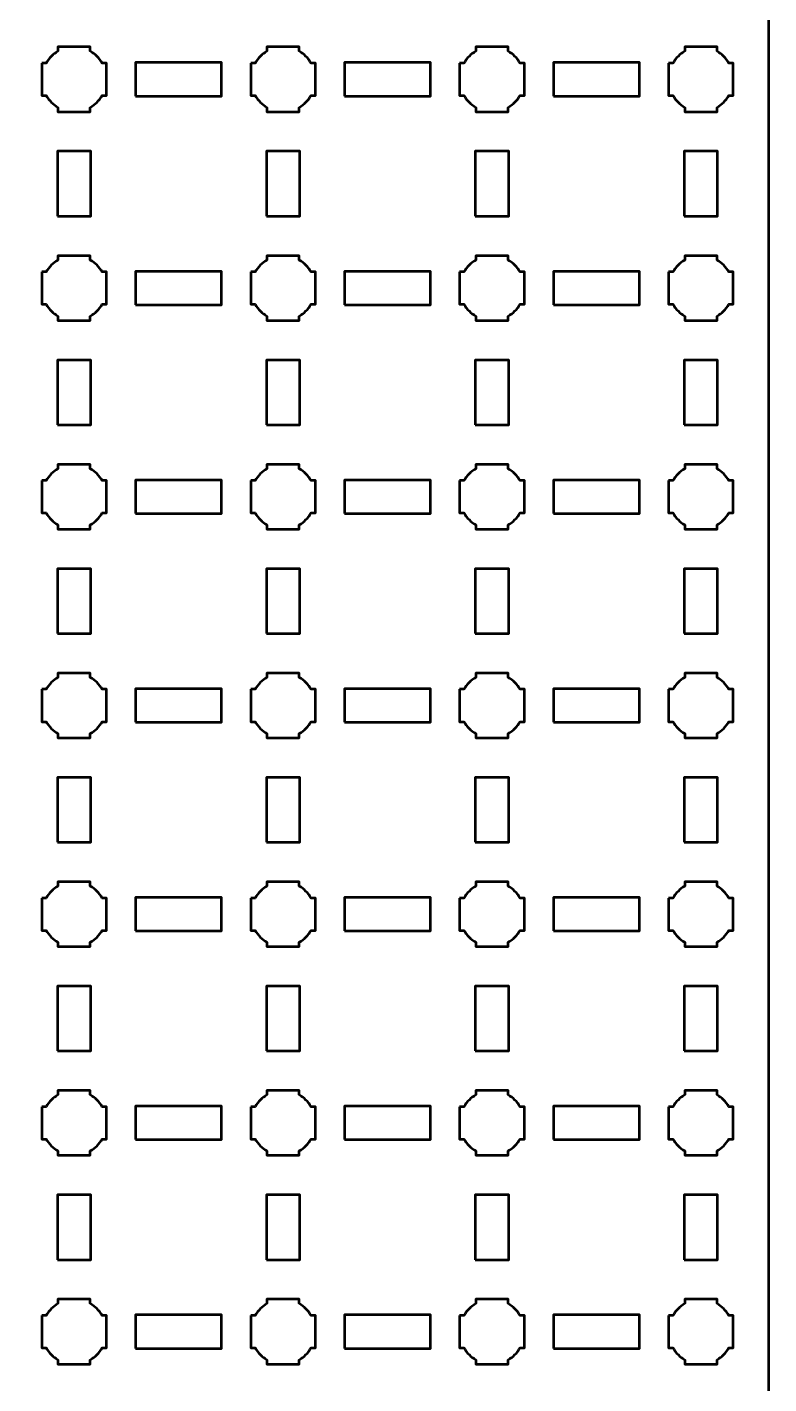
# Model space of a CAD drawing. Header units: centimetres. Extents: x -40.1 to 19.1, y -39.5 to 9.8.
# Drawn here: x 12.05 to 19.15, y -15.35 to -2.35 of the extents above; entities that cross this region are included whole.
import ezdxf

# ---------------------------------------------------------------- set-up
doc = ezdxf.new("R2010")
doc.units = ezdxf.units.CM
doc.header["$MEASUREMENT"] = 0
doc.layers.add('Layer 1', color=7, linetype='Continuous')

msp = doc.modelspace()

# ---------------------------------------------------------------- linework, layer by layer
at = {"layer": 'Layer 1', "color": 250, "lineweight": 53}
for points in [[(13.08906, -3.01), (13.91094, -3.01), (13.91094, -2.69), (13.08906, -2.69), (13.08906, -3.01)], [(15.08906, -3.01), (15.91094, -3.01), (15.91094, -2.69), (15.08906, -2.69), (15.08906, -3.01)], [(17.08906, -3.01), (17.91094, -3.01), (17.91094, -2.69), (17.08906, -2.69), (17.08906, -3.01)], [(12.34, -4.16), (12.66, -4.16), (12.66, -3.54), (12.34, -3.54), (12.34, -4.16)], [(14.34, -4.16), (14.66, -4.16), (14.66, -3.54), (14.34, -3.54), (14.34, -4.16)], [(16.34, -4.16), (16.66, -4.16), (16.66, -3.54), (16.34, -3.54), (16.34, -4.16)], [(18.34, -4.16), (18.66, -4.16), (18.66, -3.54), (18.34, -3.54), (18.34, -4.16)], [(13.08906, -5.01), (13.91094, -5.01), (13.91094, -4.69), (13.08906, -4.69), (13.08906, -5.01)], [(15.08906, -5.01), (15.91094, -5.01), (15.91094, -4.69), (15.08906, -4.69), (15.08906, -5.01)], [(17.08906, -5.01), (17.91094, -5.01), (17.91094, -4.69), (17.08906, -4.69), (17.08906, -5.01)], [(12.34, -6.16), (12.66, -6.16), (12.66, -5.54), (12.34, -5.54), (12.34, -6.16)], [(14.34, -6.16), (14.66, -6.16), (14.66, -5.54), (14.34, -5.54), (14.34, -6.16)], [(16.34, -6.16), (16.66, -6.16), (16.66, -5.54), (16.34, -5.54), (16.34, -6.16)], [(18.34, -6.16), (18.66, -6.16), (18.66, -5.54), (18.34, -5.54), (18.34, -6.16)], [(13.08906, -7.01), (13.91094, -7.01), (13.91094, -6.69), (13.08906, -6.69), (13.08906, -7.01)], [(15.08906, -7.01), (15.91094, -7.01), (15.91094, -6.69), (15.08906, -6.69), (15.08906, -7.01)], [(17.08906, -7.01), (17.91094, -7.01), (17.91094, -6.69), (17.08906, -6.69), (17.08906, -7.01)], [(12.34, -8.16), (12.66, -8.16), (12.66, -7.54), (12.34, -7.54), (12.34, -8.16)], [(14.34, -8.16), (14.66, -8.16), (14.66, -7.54), (14.34, -7.54), (14.34, -8.16)], [(16.34, -8.16), (16.66, -8.16), (16.66, -7.54), (16.34, -7.54), (16.34, -8.16)], [(18.34, -8.16), (18.66, -8.16), (18.66, -7.54), (18.34, -7.54), (18.34, -8.16)], [(13.08906, -9.01), (13.91094, -9.01), (13.91094, -8.69), (13.08906, -8.69), (13.08906, -9.01)], [(15.08906, -9.01), (15.91094, -9.01), (15.91094, -8.69), (15.08906, -8.69), (15.08906, -9.01)], [(17.08906, -9.01), (17.91094, -9.01), (17.91094, -8.69), (17.08906, -8.69), (17.08906, -9.01)], [(12.34, -10.16), (12.66, -10.16), (12.66, -9.54), (12.34, -9.54), (12.34, -10.16)], [(14.34, -10.16), (14.66, -10.16), (14.66, -9.54), (14.34, -9.54), (14.34, -10.16)], [(16.34, -10.16), (16.66, -10.16), (16.66, -9.54), (16.34, -9.54), (16.34, -10.16)], [(18.34, -10.16), (18.66, -10.16), (18.66, -9.54), (18.34, -9.54), (18.34, -10.16)], [(13.08906, -11.01), (13.91094, -11.01), (13.91094, -10.69), (13.08906, -10.69), (13.08906, -11.01)], [(15.08906, -11.01), (15.91094, -11.01), (15.91094, -10.69), (15.08906, -10.69), (15.08906, -11.01)], [(17.08906, -11.01), (17.91094, -11.01), (17.91094, -10.69), (17.08906, -10.69), (17.08906, -11.01)], [(12.34, -12.16), (12.66, -12.16), (12.66, -11.54), (12.34, -11.54), (12.34, -12.16)], [(14.34, -12.16), (14.66, -12.16), (14.66, -11.54), (14.34, -11.54), (14.34, -12.16)], [(16.34, -12.16), (16.66, -12.16), (16.66, -11.54), (16.34, -11.54), (16.34, -12.16)], [(18.34, -12.16), (18.66, -12.16), (18.66, -11.54), (18.34, -11.54), (18.34, -12.16)], [(13.08906, -13.01), (13.91094, -13.01), (13.91094, -12.69), (13.08906, -12.69), (13.08906, -13.01)], [(15.08906, -13.01), (15.91094, -13.01), (15.91094, -12.69), (15.08906, -12.69), (15.08906, -13.01)], [(17.08906, -13.01), (17.91094, -13.01), (17.91094, -12.69), (17.08906, -12.69), (17.08906, -13.01)], [(12.34, -14.16), (12.66, -14.16), (12.66, -13.54), (12.34, -13.54), (12.34, -14.16)], [(14.34, -14.16), (14.66, -14.16), (14.66, -13.54), (14.34, -13.54), (14.34, -14.16)], [(16.34, -14.16), (16.66, -14.16), (16.66, -13.54), (16.34, -13.54), (16.34, -14.16)], [(18.34, -14.16), (18.66, -14.16), (18.66, -13.54), (18.34, -13.54), (18.34, -14.16)], [(13.08906, -15.01), (13.91094, -15.01), (13.91094, -14.69), (13.08906, -14.69), (13.08906, -15.01)], [(15.08906, -15.01), (15.91094, -15.01), (15.91094, -14.69), (15.08906, -14.69), (15.08906, -15.01)], [(17.08906, -15.01), (17.91094, -15.01), (17.91094, -14.69), (17.08906, -14.69), (17.08906, -15.01)]]:
    msp.add_lwpolyline(points, close=True, dxfattribs=at)
msp.add_open_spline([(-40.15, -39), (-40.15, -39), (-40.15, 9.3), (-40.15, 9.3), (-40.15, 9.3), (-40.15, 9.57609), (-39.92609, 9.8), (-39.65, 9.8), (-39.65, 9.8), (-39.65, 9.8), (18.65, 9.8), (18.65, 9.8), (18.65, 9.8), (18.92609, 9.8), (19.15, 9.57609), (19.15, 9.3), (19.15, 9.3), (19.15, 9.3), (19.15, -39), (19.15, -39), (19.15, -39), (19.15, -39.27609), (18.92609, -39.5), (18.65, -39.5), (18.65, -39.5), (18.65, -39.5), (-39.65, -39.5), (-39.65, -39.5), (-39.65, -39.5), (-39.92609, -39.5), (-40.15, -39.27609), (-40.15, -39)], degree=3, knots=[0, 0, 0, 0, 0.125, 0.125, 0.125, 0.125, 0.25, 0.25, 0.25, 0.25, 0.375, 0.375, 0.375, 0.375, 0.5, 0.5, 0.5, 0.5, 0.625, 0.625, 0.625, 0.625, 0.75, 0.75, 0.75, 0.75, 0.875, 0.875, 0.875, 0.875, 1, 1, 1, 1], dxfattribs=at)
at = {"layer": 'Layer 1', "lineweight": 53}
for points in [[(12.19, -2.695), (12.19, -2.695), (12.23149, -2.695), (12.23149, -2.695), (12.23149, -2.695), (12.25872, -2.64795), (12.29795, -2.60872), (12.345, -2.58149), (12.345, -2.58149), (12.345, -2.58149), (12.345, -2.54), (12.345, -2.54), (12.345, -2.54), (12.345, -2.54), (12.5, -2.54), (12.5, -2.54), (12.5, -2.54), (12.5, -2.54), (12.655, -2.54), (12.655, -2.54), (12.655, -2.54), (12.655, -2.54), (12.655, -2.58149), (12.655, -2.58149), (12.655, -2.58149), (12.70205, -2.60872), (12.74128, -2.64795), (12.76851, -2.695), (12.76851, -2.695), (12.76851, -2.695), (12.81, -2.695), (12.81, -2.695), (12.81, -2.695), (12.81, -2.695), (12.81, -2.85), (12.81, -2.85), (12.81, -2.85), (12.81, -2.85), (12.81, -3.005), (12.81, -3.005), (12.81, -3.005), (12.81, -3.005), (12.76851, -3.005), (12.76851, -3.005), (12.76851, -3.005), (12.74128, -3.05205), (12.70205, -3.09128), (12.655, -3.11851), (12.655, -3.11851), (12.655, -3.11851), (12.655, -3.16), (12.655, -3.16), (12.655, -3.16), (12.655, -3.16), (12.5, -3.16), (12.5, -3.16), (12.5, -3.16), (12.5, -3.16), (12.345, -3.16), (12.345, -3.16), (12.345, -3.16), (12.345, -3.16), (12.345, -3.11851), (12.345, -3.11851), (12.345, -3.11851), (12.29795, -3.09128), (12.25872, -3.05205), (12.23149, -3.005), (12.23149, -3.005), (12.23149, -3.005), (12.19, -3.005), (12.19, -3.005), (12.19, -3.005), (12.19, -3.005), (12.19, -2.85), (12.19, -2.85), (12.19, -2.85), (12.19, -2.85), (12.19, -2.695), (12.19, -2.695)], [(14.19, -2.695), (14.19, -2.695), (14.23149, -2.695), (14.23149, -2.695), (14.23149, -2.695), (14.25872, -2.64795), (14.29795, -2.60872), (14.345, -2.58149), (14.345, -2.58149), (14.345, -2.58149), (14.345, -2.54), (14.345, -2.54), (14.345, -2.54), (14.345, -2.54), (14.5, -2.54), (14.5, -2.54), (14.5, -2.54), (14.5, -2.54), (14.655, -2.54), (14.655, -2.54), (14.655, -2.54), (14.655, -2.54), (14.655, -2.58149), (14.655, -2.58149), (14.655, -2.58149), (14.70205, -2.60872), (14.74128, -2.64795), (14.76851, -2.695), (14.76851, -2.695), (14.76851, -2.695), (14.81, -2.695), (14.81, -2.695), (14.81, -2.695), (14.81, -2.695), (14.81, -2.85), (14.81, -2.85), (14.81, -2.85), (14.81, -2.85), (14.81, -3.005), (14.81, -3.005), (14.81, -3.005), (14.81, -3.005), (14.76851, -3.005), (14.76851, -3.005), (14.76851, -3.005), (14.74128, -3.05205), (14.70205, -3.09128), (14.655, -3.11851), (14.655, -3.11851), (14.655, -3.11851), (14.655, -3.16), (14.655, -3.16), (14.655, -3.16), (14.655, -3.16), (14.5, -3.16), (14.5, -3.16), (14.5, -3.16), (14.5, -3.16), (14.345, -3.16), (14.345, -3.16), (14.345, -3.16), (14.345, -3.16), (14.345, -3.11851), (14.345, -3.11851), (14.345, -3.11851), (14.29795, -3.09128), (14.25872, -3.05205), (14.23149, -3.005), (14.23149, -3.005), (14.23149, -3.005), (14.19, -3.005), (14.19, -3.005), (14.19, -3.005), (14.19, -3.005), (14.19, -2.85), (14.19, -2.85), (14.19, -2.85), (14.19, -2.85), (14.19, -2.695), (14.19, -2.695)], [(16.19, -2.695), (16.19, -2.695), (16.23149, -2.695), (16.23149, -2.695), (16.23149, -2.695), (16.25872, -2.64795), (16.29795, -2.60872), (16.345, -2.58149), (16.345, -2.58149), (16.345, -2.58149), (16.345, -2.54), (16.345, -2.54), (16.345, -2.54), (16.345, -2.54), (16.5, -2.54), (16.5, -2.54), (16.5, -2.54), (16.5, -2.54), (16.655, -2.54), (16.655, -2.54), (16.655, -2.54), (16.655, -2.54), (16.655, -2.58149), (16.655, -2.58149), (16.655, -2.58149), (16.70205, -2.60872), (16.74128, -2.64795), (16.76851, -2.695), (16.76851, -2.695), (16.76851, -2.695), (16.81, -2.695), (16.81, -2.695), (16.81, -2.695), (16.81, -2.695), (16.81, -2.85), (16.81, -2.85), (16.81, -2.85), (16.81, -2.85), (16.81, -3.005), (16.81, -3.005), (16.81, -3.005), (16.81, -3.005), (16.76851, -3.005), (16.76851, -3.005), (16.76851, -3.005), (16.74128, -3.05205), (16.70205, -3.09128), (16.655, -3.11851), (16.655, -3.11851), (16.655, -3.11851), (16.655, -3.16), (16.655, -3.16), (16.655, -3.16), (16.655, -3.16), (16.5, -3.16), (16.5, -3.16), (16.5, -3.16), (16.5, -3.16), (16.345, -3.16), (16.345, -3.16), (16.345, -3.16), (16.345, -3.16), (16.345, -3.11851), (16.345, -3.11851), (16.345, -3.11851), (16.29795, -3.09128), (16.25872, -3.05205), (16.23149, -3.005), (16.23149, -3.005), (16.23149, -3.005), (16.19, -3.005), (16.19, -3.005), (16.19, -3.005), (16.19, -3.005), (16.19, -2.85), (16.19, -2.85), (16.19, -2.85), (16.19, -2.85), (16.19, -2.695), (16.19, -2.695)], [(18.19, -2.695), (18.19, -2.695), (18.23149, -2.695), (18.23149, -2.695), (18.23149, -2.695), (18.25872, -2.64795), (18.29795, -2.60872), (18.345, -2.58149), (18.345, -2.58149), (18.345, -2.58149), (18.345, -2.54), (18.345, -2.54), (18.345, -2.54), (18.345, -2.54), (18.5, -2.54), (18.5, -2.54), (18.5, -2.54), (18.5, -2.54), (18.655, -2.54), (18.655, -2.54), (18.655, -2.54), (18.655, -2.54), (18.655, -2.58149), (18.655, -2.58149), (18.655, -2.58149), (18.70205, -2.60872), (18.74128, -2.64795), (18.76851, -2.695), (18.76851, -2.695), (18.76851, -2.695), (18.81, -2.695), (18.81, -2.695), (18.81, -2.695), (18.81, -2.695), (18.81, -2.85), (18.81, -2.85), (18.81, -2.85), (18.81, -2.85), (18.81, -3.005), (18.81, -3.005), (18.81, -3.005), (18.81, -3.005), (18.76851, -3.005), (18.76851, -3.005), (18.76851, -3.005), (18.74128, -3.05205), (18.70205, -3.09128), (18.655, -3.11851), (18.655, -3.11851), (18.655, -3.11851), (18.655, -3.16), (18.655, -3.16), (18.655, -3.16), (18.655, -3.16), (18.5, -3.16), (18.5, -3.16), (18.5, -3.16), (18.5, -3.16), (18.345, -3.16), (18.345, -3.16), (18.345, -3.16), (18.345, -3.16), (18.345, -3.11851), (18.345, -3.11851), (18.345, -3.11851), (18.29795, -3.09128), (18.25872, -3.05205), (18.23149, -3.005), (18.23149, -3.005), (18.23149, -3.005), (18.19, -3.005), (18.19, -3.005), (18.19, -3.005), (18.19, -3.005), (18.19, -2.85), (18.19, -2.85), (18.19, -2.85), (18.19, -2.85), (18.19, -2.695), (18.19, -2.695)], [(12.19, -4.695), (12.19, -4.695), (12.23149, -4.695), (12.23149, -4.695), (12.23149, -4.695), (12.25872, -4.64795), (12.29795, -4.60872), (12.345, -4.58149), (12.345, -4.58149), (12.345, -4.58149), (12.345, -4.54), (12.345, -4.54), (12.345, -4.54), (12.345, -4.54), (12.5, -4.54), (12.5, -4.54), (12.5, -4.54), (12.5, -4.54), (12.655, -4.54), (12.655, -4.54), (12.655, -4.54), (12.655, -4.54), (12.655, -4.58149), (12.655, -4.58149), (12.655, -4.58149), (12.70205, -4.60872), (12.74128, -4.64795), (12.76851, -4.695), (12.76851, -4.695), (12.76851, -4.695), (12.81, -4.695), (12.81, -4.695), (12.81, -4.695), (12.81, -4.695), (12.81, -4.85), (12.81, -4.85), (12.81, -4.85), (12.81, -4.85), (12.81, -5.005), (12.81, -5.005), (12.81, -5.005), (12.81, -5.005), (12.76851, -5.005), (12.76851, -5.005), (12.76851, -5.005), (12.74128, -5.05205), (12.70205, -5.09128), (12.655, -5.11851), (12.655, -5.11851), (12.655, -5.11851), (12.655, -5.16), (12.655, -5.16), (12.655, -5.16), (12.655, -5.16), (12.5, -5.16), (12.5, -5.16), (12.5, -5.16), (12.5, -5.16), (12.345, -5.16), (12.345, -5.16), (12.345, -5.16), (12.345, -5.16), (12.345, -5.11851), (12.345, -5.11851), (12.345, -5.11851), (12.29795, -5.09128), (12.25872, -5.05205), (12.23149, -5.005), (12.23149, -5.005), (12.23149, -5.005), (12.19, -5.005), (12.19, -5.005), (12.19, -5.005), (12.19, -5.005), (12.19, -4.85), (12.19, -4.85), (12.19, -4.85), (12.19, -4.85), (12.19, -4.695), (12.19, -4.695)], [(14.19, -4.695), (14.19, -4.695), (14.23149, -4.695), (14.23149, -4.695), (14.23149, -4.695), (14.25872, -4.64795), (14.29795, -4.60872), (14.345, -4.58149), (14.345, -4.58149), (14.345, -4.58149), (14.345, -4.54), (14.345, -4.54), (14.345, -4.54), (14.345, -4.54), (14.5, -4.54), (14.5, -4.54), (14.5, -4.54), (14.5, -4.54), (14.655, -4.54), (14.655, -4.54), (14.655, -4.54), (14.655, -4.54), (14.655, -4.58149), (14.655, -4.58149), (14.655, -4.58149), (14.70205, -4.60872), (14.74128, -4.64795), (14.76851, -4.695), (14.76851, -4.695), (14.76851, -4.695), (14.81, -4.695), (14.81, -4.695), (14.81, -4.695), (14.81, -4.695), (14.81, -4.85), (14.81, -4.85), (14.81, -4.85), (14.81, -4.85), (14.81, -5.005), (14.81, -5.005), (14.81, -5.005), (14.81, -5.005), (14.76851, -5.005), (14.76851, -5.005), (14.76851, -5.005), (14.74128, -5.05205), (14.70205, -5.09128), (14.655, -5.11851), (14.655, -5.11851), (14.655, -5.11851), (14.655, -5.16), (14.655, -5.16), (14.655, -5.16), (14.655, -5.16), (14.5, -5.16), (14.5, -5.16), (14.5, -5.16), (14.5, -5.16), (14.345, -5.16), (14.345, -5.16), (14.345, -5.16), (14.345, -5.16), (14.345, -5.11851), (14.345, -5.11851), (14.345, -5.11851), (14.29795, -5.09128), (14.25872, -5.05205), (14.23149, -5.005), (14.23149, -5.005), (14.23149, -5.005), (14.19, -5.005), (14.19, -5.005), (14.19, -5.005), (14.19, -5.005), (14.19, -4.85), (14.19, -4.85), (14.19, -4.85), (14.19, -4.85), (14.19, -4.695), (14.19, -4.695)], [(16.19, -4.695), (16.19, -4.695), (16.23149, -4.695), (16.23149, -4.695), (16.23149, -4.695), (16.25872, -4.64795), (16.29795, -4.60872), (16.345, -4.58149), (16.345, -4.58149), (16.345, -4.58149), (16.345, -4.54), (16.345, -4.54), (16.345, -4.54), (16.345, -4.54), (16.5, -4.54), (16.5, -4.54), (16.5, -4.54), (16.5, -4.54), (16.655, -4.54), (16.655, -4.54), (16.655, -4.54), (16.655, -4.54), (16.655, -4.58149), (16.655, -4.58149), (16.655, -4.58149), (16.70205, -4.60872), (16.74128, -4.64795), (16.76851, -4.695), (16.76851, -4.695), (16.76851, -4.695), (16.81, -4.695), (16.81, -4.695), (16.81, -4.695), (16.81, -4.695), (16.81, -4.85), (16.81, -4.85), (16.81, -4.85), (16.81, -4.85), (16.81, -5.005), (16.81, -5.005), (16.81, -5.005), (16.81, -5.005), (16.76851, -5.005), (16.76851, -5.005), (16.76851, -5.005), (16.74128, -5.05205), (16.70205, -5.09128), (16.655, -5.11851), (16.655, -5.11851), (16.655, -5.11851), (16.655, -5.16), (16.655, -5.16), (16.655, -5.16), (16.655, -5.16), (16.5, -5.16), (16.5, -5.16), (16.5, -5.16), (16.5, -5.16), (16.345, -5.16), (16.345, -5.16), (16.345, -5.16), (16.345, -5.16), (16.345, -5.11851), (16.345, -5.11851), (16.345, -5.11851), (16.29795, -5.09128), (16.25872, -5.05205), (16.23149, -5.005), (16.23149, -5.005), (16.23149, -5.005), (16.19, -5.005), (16.19, -5.005), (16.19, -5.005), (16.19, -5.005), (16.19, -4.85), (16.19, -4.85), (16.19, -4.85), (16.19, -4.85), (16.19, -4.695), (16.19, -4.695)], [(18.19, -4.695), (18.19, -4.695), (18.23149, -4.695), (18.23149, -4.695), (18.23149, -4.695), (18.25872, -4.64795), (18.29795, -4.60872), (18.345, -4.58149), (18.345, -4.58149), (18.345, -4.58149), (18.345, -4.54), (18.345, -4.54), (18.345, -4.54), (18.345, -4.54), (18.5, -4.54), (18.5, -4.54), (18.5, -4.54), (18.5, -4.54), (18.655, -4.54), (18.655, -4.54), (18.655, -4.54), (18.655, -4.54), (18.655, -4.58149), (18.655, -4.58149), (18.655, -4.58149), (18.70205, -4.60872), (18.74128, -4.64795), (18.76851, -4.695), (18.76851, -4.695), (18.76851, -4.695), (18.81, -4.695), (18.81, -4.695), (18.81, -4.695), (18.81, -4.695), (18.81, -4.85), (18.81, -4.85), (18.81, -4.85), (18.81, -4.85), (18.81, -5.005), (18.81, -5.005), (18.81, -5.005), (18.81, -5.005), (18.76851, -5.005), (18.76851, -5.005), (18.76851, -5.005), (18.74128, -5.05205), (18.70205, -5.09128), (18.655, -5.11851), (18.655, -5.11851), (18.655, -5.11851), (18.655, -5.16), (18.655, -5.16), (18.655, -5.16), (18.655, -5.16), (18.5, -5.16), (18.5, -5.16), (18.5, -5.16), (18.5, -5.16), (18.345, -5.16), (18.345, -5.16), (18.345, -5.16), (18.345, -5.16), (18.345, -5.11851), (18.345, -5.11851), (18.345, -5.11851), (18.29795, -5.09128), (18.25872, -5.05205), (18.23149, -5.005), (18.23149, -5.005), (18.23149, -5.005), (18.19, -5.005), (18.19, -5.005), (18.19, -5.005), (18.19, -5.005), (18.19, -4.85), (18.19, -4.85), (18.19, -4.85), (18.19, -4.85), (18.19, -4.695), (18.19, -4.695)], [(12.19, -6.695), (12.19, -6.695), (12.23149, -6.695), (12.23149, -6.695), (12.23149, -6.695), (12.25872, -6.64795), (12.29795, -6.60872), (12.345, -6.58149), (12.345, -6.58149), (12.345, -6.58149), (12.345, -6.54), (12.345, -6.54), (12.345, -6.54), (12.345, -6.54), (12.5, -6.54), (12.5, -6.54), (12.5, -6.54), (12.5, -6.54), (12.655, -6.54), (12.655, -6.54), (12.655, -6.54), (12.655, -6.54), (12.655, -6.58149), (12.655, -6.58149), (12.655, -6.58149), (12.70205, -6.60872), (12.74128, -6.64795), (12.76851, -6.695), (12.76851, -6.695), (12.76851, -6.695), (12.81, -6.695), (12.81, -6.695), (12.81, -6.695), (12.81, -6.695), (12.81, -6.85), (12.81, -6.85), (12.81, -6.85), (12.81, -6.85), (12.81, -7.005), (12.81, -7.005), (12.81, -7.005), (12.81, -7.005), (12.76851, -7.005), (12.76851, -7.005), (12.76851, -7.005), (12.74128, -7.05205), (12.70205, -7.09128), (12.655, -7.11851), (12.655, -7.11851), (12.655, -7.11851), (12.655, -7.16), (12.655, -7.16), (12.655, -7.16), (12.655, -7.16), (12.5, -7.16), (12.5, -7.16), (12.5, -7.16), (12.5, -7.16), (12.345, -7.16), (12.345, -7.16), (12.345, -7.16), (12.345, -7.16), (12.345, -7.11851), (12.345, -7.11851), (12.345, -7.11851), (12.29795, -7.09128), (12.25872, -7.05205), (12.23149, -7.005), (12.23149, -7.005), (12.23149, -7.005), (12.19, -7.005), (12.19, -7.005), (12.19, -7.005), (12.19, -7.005), (12.19, -6.85), (12.19, -6.85), (12.19, -6.85), (12.19, -6.85), (12.19, -6.695), (12.19, -6.695)], [(14.19, -6.695), (14.19, -6.695), (14.23149, -6.695), (14.23149, -6.695), (14.23149, -6.695), (14.25872, -6.64795), (14.29795, -6.60872), (14.345, -6.58149), (14.345, -6.58149), (14.345, -6.58149), (14.345, -6.54), (14.345, -6.54), (14.345, -6.54), (14.345, -6.54), (14.5, -6.54), (14.5, -6.54), (14.5, -6.54), (14.5, -6.54), (14.655, -6.54), (14.655, -6.54), (14.655, -6.54), (14.655, -6.54), (14.655, -6.58149), (14.655, -6.58149), (14.655, -6.58149), (14.70205, -6.60872), (14.74128, -6.64795), (14.76851, -6.695), (14.76851, -6.695), (14.76851, -6.695), (14.81, -6.695), (14.81, -6.695), (14.81, -6.695), (14.81, -6.695), (14.81, -6.85), (14.81, -6.85), (14.81, -6.85), (14.81, -6.85), (14.81, -7.005), (14.81, -7.005), (14.81, -7.005), (14.81, -7.005), (14.76851, -7.005), (14.76851, -7.005), (14.76851, -7.005), (14.74128, -7.05205), (14.70205, -7.09128), (14.655, -7.11851), (14.655, -7.11851), (14.655, -7.11851), (14.655, -7.16), (14.655, -7.16), (14.655, -7.16), (14.655, -7.16), (14.5, -7.16), (14.5, -7.16), (14.5, -7.16), (14.5, -7.16), (14.345, -7.16), (14.345, -7.16), (14.345, -7.16), (14.345, -7.16), (14.345, -7.11851), (14.345, -7.11851), (14.345, -7.11851), (14.29795, -7.09128), (14.25872, -7.05205), (14.23149, -7.005), (14.23149, -7.005), (14.23149, -7.005), (14.19, -7.005), (14.19, -7.005), (14.19, -7.005), (14.19, -7.005), (14.19, -6.85), (14.19, -6.85), (14.19, -6.85), (14.19, -6.85), (14.19, -6.695), (14.19, -6.695)], [(16.19, -6.695), (16.19, -6.695), (16.23149, -6.695), (16.23149, -6.695), (16.23149, -6.695), (16.25872, -6.64795), (16.29795, -6.60872), (16.345, -6.58149), (16.345, -6.58149), (16.345, -6.58149), (16.345, -6.54), (16.345, -6.54), (16.345, -6.54), (16.345, -6.54), (16.5, -6.54), (16.5, -6.54), (16.5, -6.54), (16.5, -6.54), (16.655, -6.54), (16.655, -6.54), (16.655, -6.54), (16.655, -6.54), (16.655, -6.58149), (16.655, -6.58149), (16.655, -6.58149), (16.70205, -6.60872), (16.74128, -6.64795), (16.76851, -6.695), (16.76851, -6.695), (16.76851, -6.695), (16.81, -6.695), (16.81, -6.695), (16.81, -6.695), (16.81, -6.695), (16.81, -6.85), (16.81, -6.85), (16.81, -6.85), (16.81, -6.85), (16.81, -7.005), (16.81, -7.005), (16.81, -7.005), (16.81, -7.005), (16.76851, -7.005), (16.76851, -7.005), (16.76851, -7.005), (16.74128, -7.05205), (16.70205, -7.09128), (16.655, -7.11851), (16.655, -7.11851), (16.655, -7.11851), (16.655, -7.16), (16.655, -7.16), (16.655, -7.16), (16.655, -7.16), (16.5, -7.16), (16.5, -7.16), (16.5, -7.16), (16.5, -7.16), (16.345, -7.16), (16.345, -7.16), (16.345, -7.16), (16.345, -7.16), (16.345, -7.11851), (16.345, -7.11851), (16.345, -7.11851), (16.29795, -7.09128), (16.25872, -7.05205), (16.23149, -7.005), (16.23149, -7.005), (16.23149, -7.005), (16.19, -7.005), (16.19, -7.005), (16.19, -7.005), (16.19, -7.005), (16.19, -6.85), (16.19, -6.85), (16.19, -6.85), (16.19, -6.85), (16.19, -6.695), (16.19, -6.695)], [(18.19, -6.695), (18.19, -6.695), (18.23149, -6.695), (18.23149, -6.695), (18.23149, -6.695), (18.25872, -6.64795), (18.29795, -6.60872), (18.345, -6.58149), (18.345, -6.58149), (18.345, -6.58149), (18.345, -6.54), (18.345, -6.54), (18.345, -6.54), (18.345, -6.54), (18.5, -6.54), (18.5, -6.54), (18.5, -6.54), (18.5, -6.54), (18.655, -6.54), (18.655, -6.54), (18.655, -6.54), (18.655, -6.54), (18.655, -6.58149), (18.655, -6.58149), (18.655, -6.58149), (18.70205, -6.60872), (18.74128, -6.64795), (18.76851, -6.695), (18.76851, -6.695), (18.76851, -6.695), (18.81, -6.695), (18.81, -6.695), (18.81, -6.695), (18.81, -6.695), (18.81, -6.85), (18.81, -6.85), (18.81, -6.85), (18.81, -6.85), (18.81, -7.005), (18.81, -7.005), (18.81, -7.005), (18.81, -7.005), (18.76851, -7.005), (18.76851, -7.005), (18.76851, -7.005), (18.74128, -7.05205), (18.70205, -7.09128), (18.655, -7.11851), (18.655, -7.11851), (18.655, -7.11851), (18.655, -7.16), (18.655, -7.16), (18.655, -7.16), (18.655, -7.16), (18.5, -7.16), (18.5, -7.16), (18.5, -7.16), (18.5, -7.16), (18.345, -7.16), (18.345, -7.16), (18.345, -7.16), (18.345, -7.16), (18.345, -7.11851), (18.345, -7.11851), (18.345, -7.11851), (18.29795, -7.09128), (18.25872, -7.05205), (18.23149, -7.005), (18.23149, -7.005), (18.23149, -7.005), (18.19, -7.005), (18.19, -7.005), (18.19, -7.005), (18.19, -7.005), (18.19, -6.85), (18.19, -6.85), (18.19, -6.85), (18.19, -6.85), (18.19, -6.695), (18.19, -6.695)], [(12.19, -8.695), (12.19, -8.695), (12.23149, -8.695), (12.23149, -8.695), (12.23149, -8.695), (12.25872, -8.64795), (12.29795, -8.60872), (12.345, -8.58149), (12.345, -8.58149), (12.345, -8.58149), (12.345, -8.54), (12.345, -8.54), (12.345, -8.54), (12.345, -8.54), (12.5, -8.54), (12.5, -8.54), (12.5, -8.54), (12.5, -8.54), (12.655, -8.54), (12.655, -8.54), (12.655, -8.54), (12.655, -8.54), (12.655, -8.58149), (12.655, -8.58149), (12.655, -8.58149), (12.70205, -8.60872), (12.74128, -8.64795), (12.76851, -8.695), (12.76851, -8.695), (12.76851, -8.695), (12.81, -8.695), (12.81, -8.695), (12.81, -8.695), (12.81, -8.695), (12.81, -8.85), (12.81, -8.85), (12.81, -8.85), (12.81, -8.85), (12.81, -9.005), (12.81, -9.005), (12.81, -9.005), (12.81, -9.005), (12.76851, -9.005), (12.76851, -9.005), (12.76851, -9.005), (12.74128, -9.05205), (12.70205, -9.09128), (12.655, -9.11851), (12.655, -9.11851), (12.655, -9.11851), (12.655, -9.16), (12.655, -9.16), (12.655, -9.16), (12.655, -9.16), (12.5, -9.16), (12.5, -9.16), (12.5, -9.16), (12.5, -9.16), (12.345, -9.16), (12.345, -9.16), (12.345, -9.16), (12.345, -9.16), (12.345, -9.11851), (12.345, -9.11851), (12.345, -9.11851), (12.29795, -9.09128), (12.25872, -9.05205), (12.23149, -9.005), (12.23149, -9.005), (12.23149, -9.005), (12.19, -9.005), (12.19, -9.005), (12.19, -9.005), (12.19, -9.005), (12.19, -8.85), (12.19, -8.85), (12.19, -8.85), (12.19, -8.85), (12.19, -8.695), (12.19, -8.695)], [(14.19, -8.695), (14.19, -8.695), (14.23149, -8.695), (14.23149, -8.695), (14.23149, -8.695), (14.25872, -8.64795), (14.29795, -8.60872), (14.345, -8.58149), (14.345, -8.58149), (14.345, -8.58149), (14.345, -8.54), (14.345, -8.54), (14.345, -8.54), (14.345, -8.54), (14.5, -8.54), (14.5, -8.54), (14.5, -8.54), (14.5, -8.54), (14.655, -8.54), (14.655, -8.54), (14.655, -8.54), (14.655, -8.54), (14.655, -8.58149), (14.655, -8.58149), (14.655, -8.58149), (14.70205, -8.60872), (14.74128, -8.64795), (14.76851, -8.695), (14.76851, -8.695), (14.76851, -8.695), (14.81, -8.695), (14.81, -8.695), (14.81, -8.695), (14.81, -8.695), (14.81, -8.85), (14.81, -8.85), (14.81, -8.85), (14.81, -8.85), (14.81, -9.005), (14.81, -9.005), (14.81, -9.005), (14.81, -9.005), (14.76851, -9.005), (14.76851, -9.005), (14.76851, -9.005), (14.74128, -9.05205), (14.70205, -9.09128), (14.655, -9.11851), (14.655, -9.11851), (14.655, -9.11851), (14.655, -9.16), (14.655, -9.16), (14.655, -9.16), (14.655, -9.16), (14.5, -9.16), (14.5, -9.16), (14.5, -9.16), (14.5, -9.16), (14.345, -9.16), (14.345, -9.16), (14.345, -9.16), (14.345, -9.16), (14.345, -9.11851), (14.345, -9.11851), (14.345, -9.11851), (14.29795, -9.09128), (14.25872, -9.05205), (14.23149, -9.005), (14.23149, -9.005), (14.23149, -9.005), (14.19, -9.005), (14.19, -9.005), (14.19, -9.005), (14.19, -9.005), (14.19, -8.85), (14.19, -8.85), (14.19, -8.85), (14.19, -8.85), (14.19, -8.695), (14.19, -8.695)], [(16.19, -8.695), (16.19, -8.695), (16.23149, -8.695), (16.23149, -8.695), (16.23149, -8.695), (16.25872, -8.64795), (16.29795, -8.60872), (16.345, -8.58149), (16.345, -8.58149), (16.345, -8.58149), (16.345, -8.54), (16.345, -8.54), (16.345, -8.54), (16.345, -8.54), (16.5, -8.54), (16.5, -8.54), (16.5, -8.54), (16.5, -8.54), (16.655, -8.54), (16.655, -8.54), (16.655, -8.54), (16.655, -8.54), (16.655, -8.58149), (16.655, -8.58149), (16.655, -8.58149), (16.70205, -8.60872), (16.74128, -8.64795), (16.76851, -8.695), (16.76851, -8.695), (16.76851, -8.695), (16.81, -8.695), (16.81, -8.695), (16.81, -8.695), (16.81, -8.695), (16.81, -8.85), (16.81, -8.85), (16.81, -8.85), (16.81, -8.85), (16.81, -9.005), (16.81, -9.005), (16.81, -9.005), (16.81, -9.005), (16.76851, -9.005), (16.76851, -9.005), (16.76851, -9.005), (16.74128, -9.05205), (16.70205, -9.09128), (16.655, -9.11851), (16.655, -9.11851), (16.655, -9.11851), (16.655, -9.16), (16.655, -9.16), (16.655, -9.16), (16.655, -9.16), (16.5, -9.16), (16.5, -9.16), (16.5, -9.16), (16.5, -9.16), (16.345, -9.16), (16.345, -9.16), (16.345, -9.16), (16.345, -9.16), (16.345, -9.11851), (16.345, -9.11851), (16.345, -9.11851), (16.29795, -9.09128), (16.25872, -9.05205), (16.23149, -9.005), (16.23149, -9.005), (16.23149, -9.005), (16.19, -9.005), (16.19, -9.005), (16.19, -9.005), (16.19, -9.005), (16.19, -8.85), (16.19, -8.85), (16.19, -8.85), (16.19, -8.85), (16.19, -8.695), (16.19, -8.695)], [(18.19, -8.695), (18.19, -8.695), (18.23149, -8.695), (18.23149, -8.695), (18.23149, -8.695), (18.25872, -8.64795), (18.29795, -8.60872), (18.345, -8.58149), (18.345, -8.58149), (18.345, -8.58149), (18.345, -8.54), (18.345, -8.54), (18.345, -8.54), (18.345, -8.54), (18.5, -8.54), (18.5, -8.54), (18.5, -8.54), (18.5, -8.54), (18.655, -8.54), (18.655, -8.54), (18.655, -8.54), (18.655, -8.54), (18.655, -8.58149), (18.655, -8.58149), (18.655, -8.58149), (18.70205, -8.60872), (18.74128, -8.64795), (18.76851, -8.695), (18.76851, -8.695), (18.76851, -8.695), (18.81, -8.695), (18.81, -8.695), (18.81, -8.695), (18.81, -8.695), (18.81, -8.85), (18.81, -8.85), (18.81, -8.85), (18.81, -8.85), (18.81, -9.005), (18.81, -9.005), (18.81, -9.005), (18.81, -9.005), (18.76851, -9.005), (18.76851, -9.005), (18.76851, -9.005), (18.74128, -9.05205), (18.70205, -9.09128), (18.655, -9.11851), (18.655, -9.11851), (18.655, -9.11851), (18.655, -9.16), (18.655, -9.16), (18.655, -9.16), (18.655, -9.16), (18.5, -9.16), (18.5, -9.16), (18.5, -9.16), (18.5, -9.16), (18.345, -9.16), (18.345, -9.16), (18.345, -9.16), (18.345, -9.16), (18.345, -9.11851), (18.345, -9.11851), (18.345, -9.11851), (18.29795, -9.09128), (18.25872, -9.05205), (18.23149, -9.005), (18.23149, -9.005), (18.23149, -9.005), (18.19, -9.005), (18.19, -9.005), (18.19, -9.005), (18.19, -9.005), (18.19, -8.85), (18.19, -8.85), (18.19, -8.85), (18.19, -8.85), (18.19, -8.695), (18.19, -8.695)], [(12.19, -10.695), (12.19, -10.695), (12.23149, -10.695), (12.23149, -10.695), (12.23149, -10.695), (12.25872, -10.64795), (12.29795, -10.60872), (12.345, -10.58149), (12.345, -10.58149), (12.345, -10.58149), (12.345, -10.54), (12.345, -10.54), (12.345, -10.54), (12.345, -10.54), (12.5, -10.54), (12.5, -10.54), (12.5, -10.54), (12.5, -10.54), (12.655, -10.54), (12.655, -10.54), (12.655, -10.54), (12.655, -10.54), (12.655, -10.58149), (12.655, -10.58149), (12.655, -10.58149), (12.70205, -10.60872), (12.74128, -10.64795), (12.76851, -10.695), (12.76851, -10.695), (12.76851, -10.695), (12.81, -10.695), (12.81, -10.695), (12.81, -10.695), (12.81, -10.695), (12.81, -10.85), (12.81, -10.85), (12.81, -10.85), (12.81, -10.85), (12.81, -11.005), (12.81, -11.005), (12.81, -11.005), (12.81, -11.005), (12.76851, -11.005), (12.76851, -11.005), (12.76851, -11.005), (12.74128, -11.05205), (12.70205, -11.09128), (12.655, -11.11851), (12.655, -11.11851), (12.655, -11.11851), (12.655, -11.16), (12.655, -11.16), (12.655, -11.16), (12.655, -11.16), (12.5, -11.16), (12.5, -11.16), (12.5, -11.16), (12.5, -11.16), (12.345, -11.16), (12.345, -11.16), (12.345, -11.16), (12.345, -11.16), (12.345, -11.11851), (12.345, -11.11851), (12.345, -11.11851), (12.29795, -11.09128), (12.25872, -11.05205), (12.23149, -11.005), (12.23149, -11.005), (12.23149, -11.005), (12.19, -11.005), (12.19, -11.005), (12.19, -11.005), (12.19, -11.005), (12.19, -10.85), (12.19, -10.85), (12.19, -10.85), (12.19, -10.85), (12.19, -10.695), (12.19, -10.695)], [(14.19, -10.695), (14.19, -10.695), (14.23149, -10.695), (14.23149, -10.695), (14.23149, -10.695), (14.25872, -10.64795), (14.29795, -10.60872), (14.345, -10.58149), (14.345, -10.58149), (14.345, -10.58149), (14.345, -10.54), (14.345, -10.54), (14.345, -10.54), (14.345, -10.54), (14.5, -10.54), (14.5, -10.54), (14.5, -10.54), (14.5, -10.54), (14.655, -10.54), (14.655, -10.54), (14.655, -10.54), (14.655, -10.54), (14.655, -10.58149), (14.655, -10.58149), (14.655, -10.58149), (14.70205, -10.60872), (14.74128, -10.64795), (14.76851, -10.695), (14.76851, -10.695), (14.76851, -10.695), (14.81, -10.695), (14.81, -10.695), (14.81, -10.695), (14.81, -10.695), (14.81, -10.85), (14.81, -10.85), (14.81, -10.85), (14.81, -10.85), (14.81, -11.005), (14.81, -11.005), (14.81, -11.005), (14.81, -11.005), (14.76851, -11.005), (14.76851, -11.005), (14.76851, -11.005), (14.74128, -11.05205), (14.70205, -11.09128), (14.655, -11.11851), (14.655, -11.11851), (14.655, -11.11851), (14.655, -11.16), (14.655, -11.16), (14.655, -11.16), (14.655, -11.16), (14.5, -11.16), (14.5, -11.16), (14.5, -11.16), (14.5, -11.16), (14.345, -11.16), (14.345, -11.16), (14.345, -11.16), (14.345, -11.16), (14.345, -11.11851), (14.345, -11.11851), (14.345, -11.11851), (14.29795, -11.09128), (14.25872, -11.05205), (14.23149, -11.005), (14.23149, -11.005), (14.23149, -11.005), (14.19, -11.005), (14.19, -11.005), (14.19, -11.005), (14.19, -11.005), (14.19, -10.85), (14.19, -10.85), (14.19, -10.85), (14.19, -10.85), (14.19, -10.695), (14.19, -10.695)], [(16.19, -10.695), (16.19, -10.695), (16.23149, -10.695), (16.23149, -10.695), (16.23149, -10.695), (16.25872, -10.64795), (16.29795, -10.60872), (16.345, -10.58149), (16.345, -10.58149), (16.345, -10.58149), (16.345, -10.54), (16.345, -10.54), (16.345, -10.54), (16.345, -10.54), (16.5, -10.54), (16.5, -10.54), (16.5, -10.54), (16.5, -10.54), (16.655, -10.54), (16.655, -10.54), (16.655, -10.54), (16.655, -10.54), (16.655, -10.58149), (16.655, -10.58149), (16.655, -10.58149), (16.70205, -10.60872), (16.74128, -10.64795), (16.76851, -10.695), (16.76851, -10.695), (16.76851, -10.695), (16.81, -10.695), (16.81, -10.695), (16.81, -10.695), (16.81, -10.695), (16.81, -10.85), (16.81, -10.85), (16.81, -10.85), (16.81, -10.85), (16.81, -11.005), (16.81, -11.005), (16.81, -11.005), (16.81, -11.005), (16.76851, -11.005), (16.76851, -11.005), (16.76851, -11.005), (16.74128, -11.05205), (16.70205, -11.09128), (16.655, -11.11851), (16.655, -11.11851), (16.655, -11.11851), (16.655, -11.16), (16.655, -11.16), (16.655, -11.16), (16.655, -11.16), (16.5, -11.16), (16.5, -11.16), (16.5, -11.16), (16.5, -11.16), (16.345, -11.16), (16.345, -11.16), (16.345, -11.16), (16.345, -11.16), (16.345, -11.11851), (16.345, -11.11851), (16.345, -11.11851), (16.29795, -11.09128), (16.25872, -11.05205), (16.23149, -11.005), (16.23149, -11.005), (16.23149, -11.005), (16.19, -11.005), (16.19, -11.005), (16.19, -11.005), (16.19, -11.005), (16.19, -10.85), (16.19, -10.85), (16.19, -10.85), (16.19, -10.85), (16.19, -10.695), (16.19, -10.695)], [(18.19, -10.695), (18.19, -10.695), (18.23149, -10.695), (18.23149, -10.695), (18.23149, -10.695), (18.25872, -10.64795), (18.29795, -10.60872), (18.345, -10.58149), (18.345, -10.58149), (18.345, -10.58149), (18.345, -10.54), (18.345, -10.54), (18.345, -10.54), (18.345, -10.54), (18.5, -10.54), (18.5, -10.54), (18.5, -10.54), (18.5, -10.54), (18.655, -10.54), (18.655, -10.54), (18.655, -10.54), (18.655, -10.54), (18.655, -10.58149), (18.655, -10.58149), (18.655, -10.58149), (18.70205, -10.60872), (18.74128, -10.64795), (18.76851, -10.695), (18.76851, -10.695), (18.76851, -10.695), (18.81, -10.695), (18.81, -10.695), (18.81, -10.695), (18.81, -10.695), (18.81, -10.85), (18.81, -10.85), (18.81, -10.85), (18.81, -10.85), (18.81, -11.005), (18.81, -11.005), (18.81, -11.005), (18.81, -11.005), (18.76851, -11.005), (18.76851, -11.005), (18.76851, -11.005), (18.74128, -11.05205), (18.70205, -11.09128), (18.655, -11.11851), (18.655, -11.11851), (18.655, -11.11851), (18.655, -11.16), (18.655, -11.16), (18.655, -11.16), (18.655, -11.16), (18.5, -11.16), (18.5, -11.16), (18.5, -11.16), (18.5, -11.16), (18.345, -11.16), (18.345, -11.16), (18.345, -11.16), (18.345, -11.16), (18.345, -11.11851), (18.345, -11.11851), (18.345, -11.11851), (18.29795, -11.09128), (18.25872, -11.05205), (18.23149, -11.005), (18.23149, -11.005), (18.23149, -11.005), (18.19, -11.005), (18.19, -11.005), (18.19, -11.005), (18.19, -11.005), (18.19, -10.85), (18.19, -10.85), (18.19, -10.85), (18.19, -10.85), (18.19, -10.695), (18.19, -10.695)], [(12.19, -12.695), (12.19, -12.695), (12.23149, -12.695), (12.23149, -12.695), (12.23149, -12.695), (12.25872, -12.64795), (12.29795, -12.60872), (12.345, -12.58149), (12.345, -12.58149), (12.345, -12.58149), (12.345, -12.54), (12.345, -12.54), (12.345, -12.54), (12.345, -12.54), (12.5, -12.54), (12.5, -12.54), (12.5, -12.54), (12.5, -12.54), (12.655, -12.54), (12.655, -12.54), (12.655, -12.54), (12.655, -12.54), (12.655, -12.58149), (12.655, -12.58149), (12.655, -12.58149), (12.70205, -12.60872), (12.74128, -12.64795), (12.76851, -12.695), (12.76851, -12.695), (12.76851, -12.695), (12.81, -12.695), (12.81, -12.695), (12.81, -12.695), (12.81, -12.695), (12.81, -12.85), (12.81, -12.85), (12.81, -12.85), (12.81, -12.85), (12.81, -13.005), (12.81, -13.005), (12.81, -13.005), (12.81, -13.005), (12.76851, -13.005), (12.76851, -13.005), (12.76851, -13.005), (12.74128, -13.05205), (12.70205, -13.09128), (12.655, -13.11851), (12.655, -13.11851), (12.655, -13.11851), (12.655, -13.16), (12.655, -13.16), (12.655, -13.16), (12.655, -13.16), (12.5, -13.16), (12.5, -13.16), (12.5, -13.16), (12.5, -13.16), (12.345, -13.16), (12.345, -13.16), (12.345, -13.16), (12.345, -13.16), (12.345, -13.11851), (12.345, -13.11851), (12.345, -13.11851), (12.29795, -13.09128), (12.25872, -13.05205), (12.23149, -13.005), (12.23149, -13.005), (12.23149, -13.005), (12.19, -13.005), (12.19, -13.005), (12.19, -13.005), (12.19, -13.005), (12.19, -12.85), (12.19, -12.85), (12.19, -12.85), (12.19, -12.85), (12.19, -12.695), (12.19, -12.695)], [(14.19, -12.695), (14.19, -12.695), (14.23149, -12.695), (14.23149, -12.695), (14.23149, -12.695), (14.25872, -12.64795), (14.29795, -12.60872), (14.345, -12.58149), (14.345, -12.58149), (14.345, -12.58149), (14.345, -12.54), (14.345, -12.54), (14.345, -12.54), (14.345, -12.54), (14.5, -12.54), (14.5, -12.54), (14.5, -12.54), (14.5, -12.54), (14.655, -12.54), (14.655, -12.54), (14.655, -12.54), (14.655, -12.54), (14.655, -12.58149), (14.655, -12.58149), (14.655, -12.58149), (14.70205, -12.60872), (14.74128, -12.64795), (14.76851, -12.695), (14.76851, -12.695), (14.76851, -12.695), (14.81, -12.695), (14.81, -12.695), (14.81, -12.695), (14.81, -12.695), (14.81, -12.85), (14.81, -12.85), (14.81, -12.85), (14.81, -12.85), (14.81, -13.005), (14.81, -13.005), (14.81, -13.005), (14.81, -13.005), (14.76851, -13.005), (14.76851, -13.005), (14.76851, -13.005), (14.74128, -13.05205), (14.70205, -13.09128), (14.655, -13.11851), (14.655, -13.11851), (14.655, -13.11851), (14.655, -13.16), (14.655, -13.16), (14.655, -13.16), (14.655, -13.16), (14.5, -13.16), (14.5, -13.16), (14.5, -13.16), (14.5, -13.16), (14.345, -13.16), (14.345, -13.16), (14.345, -13.16), (14.345, -13.16), (14.345, -13.11851), (14.345, -13.11851), (14.345, -13.11851), (14.29795, -13.09128), (14.25872, -13.05205), (14.23149, -13.005), (14.23149, -13.005), (14.23149, -13.005), (14.19, -13.005), (14.19, -13.005), (14.19, -13.005), (14.19, -13.005), (14.19, -12.85), (14.19, -12.85), (14.19, -12.85), (14.19, -12.85), (14.19, -12.695), (14.19, -12.695)], [(16.19, -12.695), (16.19, -12.695), (16.23149, -12.695), (16.23149, -12.695), (16.23149, -12.695), (16.25872, -12.64795), (16.29795, -12.60872), (16.345, -12.58149), (16.345, -12.58149), (16.345, -12.58149), (16.345, -12.54), (16.345, -12.54), (16.345, -12.54), (16.345, -12.54), (16.5, -12.54), (16.5, -12.54), (16.5, -12.54), (16.5, -12.54), (16.655, -12.54), (16.655, -12.54), (16.655, -12.54), (16.655, -12.54), (16.655, -12.58149), (16.655, -12.58149), (16.655, -12.58149), (16.70205, -12.60872), (16.74128, -12.64795), (16.76851, -12.695), (16.76851, -12.695), (16.76851, -12.695), (16.81, -12.695), (16.81, -12.695), (16.81, -12.695), (16.81, -12.695), (16.81, -12.85), (16.81, -12.85), (16.81, -12.85), (16.81, -12.85), (16.81, -13.005), (16.81, -13.005), (16.81, -13.005), (16.81, -13.005), (16.76851, -13.005), (16.76851, -13.005), (16.76851, -13.005), (16.74128, -13.05205), (16.70205, -13.09128), (16.655, -13.11851), (16.655, -13.11851), (16.655, -13.11851), (16.655, -13.16), (16.655, -13.16), (16.655, -13.16), (16.655, -13.16), (16.5, -13.16), (16.5, -13.16), (16.5, -13.16), (16.5, -13.16), (16.345, -13.16), (16.345, -13.16), (16.345, -13.16), (16.345, -13.16), (16.345, -13.11851), (16.345, -13.11851), (16.345, -13.11851), (16.29795, -13.09128), (16.25872, -13.05205), (16.23149, -13.005), (16.23149, -13.005), (16.23149, -13.005), (16.19, -13.005), (16.19, -13.005), (16.19, -13.005), (16.19, -13.005), (16.19, -12.85), (16.19, -12.85), (16.19, -12.85), (16.19, -12.85), (16.19, -12.695), (16.19, -12.695)], [(18.19, -12.695), (18.19, -12.695), (18.23149, -12.695), (18.23149, -12.695), (18.23149, -12.695), (18.25872, -12.64795), (18.29795, -12.60872), (18.345, -12.58149), (18.345, -12.58149), (18.345, -12.58149), (18.345, -12.54), (18.345, -12.54), (18.345, -12.54), (18.345, -12.54), (18.5, -12.54), (18.5, -12.54), (18.5, -12.54), (18.5, -12.54), (18.655, -12.54), (18.655, -12.54), (18.655, -12.54), (18.655, -12.54), (18.655, -12.58149), (18.655, -12.58149), (18.655, -12.58149), (18.70205, -12.60872), (18.74128, -12.64795), (18.76851, -12.695), (18.76851, -12.695), (18.76851, -12.695), (18.81, -12.695), (18.81, -12.695), (18.81, -12.695), (18.81, -12.695), (18.81, -12.85), (18.81, -12.85), (18.81, -12.85), (18.81, -12.85), (18.81, -13.005), (18.81, -13.005), (18.81, -13.005), (18.81, -13.005), (18.76851, -13.005), (18.76851, -13.005), (18.76851, -13.005), (18.74128, -13.05205), (18.70205, -13.09128), (18.655, -13.11851), (18.655, -13.11851), (18.655, -13.11851), (18.655, -13.16), (18.655, -13.16), (18.655, -13.16), (18.655, -13.16), (18.5, -13.16), (18.5, -13.16), (18.5, -13.16), (18.5, -13.16), (18.345, -13.16), (18.345, -13.16), (18.345, -13.16), (18.345, -13.16), (18.345, -13.11851), (18.345, -13.11851), (18.345, -13.11851), (18.29795, -13.09128), (18.25872, -13.05205), (18.23149, -13.005), (18.23149, -13.005), (18.23149, -13.005), (18.19, -13.005), (18.19, -13.005), (18.19, -13.005), (18.19, -13.005), (18.19, -12.85), (18.19, -12.85), (18.19, -12.85), (18.19, -12.85), (18.19, -12.695), (18.19, -12.695)], [(12.19, -14.695), (12.19, -14.695), (12.23149, -14.695), (12.23149, -14.695), (12.23149, -14.695), (12.25872, -14.64795), (12.29795, -14.60872), (12.345, -14.58149), (12.345, -14.58149), (12.345, -14.58149), (12.345, -14.54), (12.345, -14.54), (12.345, -14.54), (12.345, -14.54), (12.5, -14.54), (12.5, -14.54), (12.5, -14.54), (12.5, -14.54), (12.655, -14.54), (12.655, -14.54), (12.655, -14.54), (12.655, -14.54), (12.655, -14.58149), (12.655, -14.58149), (12.655, -14.58149), (12.70205, -14.60872), (12.74128, -14.64795), (12.76851, -14.695), (12.76851, -14.695), (12.76851, -14.695), (12.81, -14.695), (12.81, -14.695), (12.81, -14.695), (12.81, -14.695), (12.81, -14.85), (12.81, -14.85), (12.81, -14.85), (12.81, -14.85), (12.81, -15.005), (12.81, -15.005), (12.81, -15.005), (12.81, -15.005), (12.76851, -15.005), (12.76851, -15.005), (12.76851, -15.005), (12.74128, -15.05205), (12.70205, -15.09128), (12.655, -15.11851), (12.655, -15.11851), (12.655, -15.11851), (12.655, -15.16), (12.655, -15.16), (12.655, -15.16), (12.655, -15.16), (12.5, -15.16), (12.5, -15.16), (12.5, -15.16), (12.5, -15.16), (12.345, -15.16), (12.345, -15.16), (12.345, -15.16), (12.345, -15.16), (12.345, -15.11851), (12.345, -15.11851), (12.345, -15.11851), (12.29795, -15.09128), (12.25872, -15.05205), (12.23149, -15.005), (12.23149, -15.005), (12.23149, -15.005), (12.19, -15.005), (12.19, -15.005), (12.19, -15.005), (12.19, -15.005), (12.19, -14.85), (12.19, -14.85), (12.19, -14.85), (12.19, -14.85), (12.19, -14.695), (12.19, -14.695)], [(14.19, -14.695), (14.19, -14.695), (14.23149, -14.695), (14.23149, -14.695), (14.23149, -14.695), (14.25872, -14.64795), (14.29795, -14.60872), (14.345, -14.58149), (14.345, -14.58149), (14.345, -14.58149), (14.345, -14.54), (14.345, -14.54), (14.345, -14.54), (14.345, -14.54), (14.5, -14.54), (14.5, -14.54), (14.5, -14.54), (14.5, -14.54), (14.655, -14.54), (14.655, -14.54), (14.655, -14.54), (14.655, -14.54), (14.655, -14.58149), (14.655, -14.58149), (14.655, -14.58149), (14.70205, -14.60872), (14.74128, -14.64795), (14.76851, -14.695), (14.76851, -14.695), (14.76851, -14.695), (14.81, -14.695), (14.81, -14.695), (14.81, -14.695), (14.81, -14.695), (14.81, -14.85), (14.81, -14.85), (14.81, -14.85), (14.81, -14.85), (14.81, -15.005), (14.81, -15.005), (14.81, -15.005), (14.81, -15.005), (14.76851, -15.005), (14.76851, -15.005), (14.76851, -15.005), (14.74128, -15.05205), (14.70205, -15.09128), (14.655, -15.11851), (14.655, -15.11851), (14.655, -15.11851), (14.655, -15.16), (14.655, -15.16), (14.655, -15.16), (14.655, -15.16), (14.5, -15.16), (14.5, -15.16), (14.5, -15.16), (14.5, -15.16), (14.345, -15.16), (14.345, -15.16), (14.345, -15.16), (14.345, -15.16), (14.345, -15.11851), (14.345, -15.11851), (14.345, -15.11851), (14.29795, -15.09128), (14.25872, -15.05205), (14.23149, -15.005), (14.23149, -15.005), (14.23149, -15.005), (14.19, -15.005), (14.19, -15.005), (14.19, -15.005), (14.19, -15.005), (14.19, -14.85), (14.19, -14.85), (14.19, -14.85), (14.19, -14.85), (14.19, -14.695), (14.19, -14.695)], [(16.19, -14.695), (16.19, -14.695), (16.23149, -14.695), (16.23149, -14.695), (16.23149, -14.695), (16.25872, -14.64795), (16.29795, -14.60872), (16.345, -14.58149), (16.345, -14.58149), (16.345, -14.58149), (16.345, -14.54), (16.345, -14.54), (16.345, -14.54), (16.345, -14.54), (16.5, -14.54), (16.5, -14.54), (16.5, -14.54), (16.5, -14.54), (16.655, -14.54), (16.655, -14.54), (16.655, -14.54), (16.655, -14.54), (16.655, -14.58149), (16.655, -14.58149), (16.655, -14.58149), (16.70205, -14.60872), (16.74128, -14.64795), (16.76851, -14.695), (16.76851, -14.695), (16.76851, -14.695), (16.81, -14.695), (16.81, -14.695), (16.81, -14.695), (16.81, -14.695), (16.81, -14.85), (16.81, -14.85), (16.81, -14.85), (16.81, -14.85), (16.81, -15.005), (16.81, -15.005), (16.81, -15.005), (16.81, -15.005), (16.76851, -15.005), (16.76851, -15.005), (16.76851, -15.005), (16.74128, -15.05205), (16.70205, -15.09128), (16.655, -15.11851), (16.655, -15.11851), (16.655, -15.11851), (16.655, -15.16), (16.655, -15.16), (16.655, -15.16), (16.655, -15.16), (16.5, -15.16), (16.5, -15.16), (16.5, -15.16), (16.5, -15.16), (16.345, -15.16), (16.345, -15.16), (16.345, -15.16), (16.345, -15.16), (16.345, -15.11851), (16.345, -15.11851), (16.345, -15.11851), (16.29795, -15.09128), (16.25872, -15.05205), (16.23149, -15.005), (16.23149, -15.005), (16.23149, -15.005), (16.19, -15.005), (16.19, -15.005), (16.19, -15.005), (16.19, -15.005), (16.19, -14.85), (16.19, -14.85), (16.19, -14.85), (16.19, -14.85), (16.19, -14.695), (16.19, -14.695)], [(18.19, -14.695), (18.19, -14.695), (18.23149, -14.695), (18.23149, -14.695), (18.23149, -14.695), (18.25872, -14.64795), (18.29795, -14.60872), (18.345, -14.58149), (18.345, -14.58149), (18.345, -14.58149), (18.345, -14.54), (18.345, -14.54), (18.345, -14.54), (18.345, -14.54), (18.5, -14.54), (18.5, -14.54), (18.5, -14.54), (18.5, -14.54), (18.655, -14.54), (18.655, -14.54), (18.655, -14.54), (18.655, -14.54), (18.655, -14.58149), (18.655, -14.58149), (18.655, -14.58149), (18.70205, -14.60872), (18.74128, -14.64795), (18.76851, -14.695), (18.76851, -14.695), (18.76851, -14.695), (18.81, -14.695), (18.81, -14.695), (18.81, -14.695), (18.81, -14.695), (18.81, -14.85), (18.81, -14.85), (18.81, -14.85), (18.81, -14.85), (18.81, -15.005), (18.81, -15.005), (18.81, -15.005), (18.81, -15.005), (18.76851, -15.005), (18.76851, -15.005), (18.76851, -15.005), (18.74128, -15.05205), (18.70205, -15.09128), (18.655, -15.11851), (18.655, -15.11851), (18.655, -15.11851), (18.655, -15.16), (18.655, -15.16), (18.655, -15.16), (18.655, -15.16), (18.5, -15.16), (18.5, -15.16), (18.5, -15.16), (18.5, -15.16), (18.345, -15.16), (18.345, -15.16), (18.345, -15.16), (18.345, -15.16), (18.345, -15.11851), (18.345, -15.11851), (18.345, -15.11851), (18.29795, -15.09128), (18.25872, -15.05205), (18.23149, -15.005), (18.23149, -15.005), (18.23149, -15.005), (18.19, -15.005), (18.19, -15.005), (18.19, -15.005), (18.19, -15.005), (18.19, -14.85), (18.19, -14.85), (18.19, -14.85), (18.19, -14.85), (18.19, -14.695), (18.19, -14.695)]]:
    msp.add_open_spline(points, degree=3, knots=[0, 0, 0, 0, 0.05, 0.05, 0.05, 0.05, 0.1, 0.1, 0.1, 0.1, 0.15, 0.15, 0.15, 0.15, 0.2, 0.2, 0.2, 0.2, 0.25, 0.25, 0.25, 0.25, 0.3, 0.3, 0.3, 0.3, 0.35, 0.35, 0.35, 0.35, 0.4, 0.4, 0.4, 0.4, 0.45, 0.45, 0.45, 0.45, 0.5, 0.5, 0.5, 0.5, 0.55, 0.55, 0.55, 0.55, 0.6, 0.6, 0.6, 0.6, 0.65, 0.65, 0.65, 0.65, 0.7, 0.7, 0.7, 0.7, 0.75, 0.75, 0.75, 0.75, 0.8, 0.8, 0.8, 0.8, 0.85, 0.85, 0.85, 0.85, 0.9, 0.9, 0.9, 0.9, 0.95, 0.95, 0.95, 0.95, 1, 1, 1, 1], dxfattribs=at)

doc.saveas('drawing.dxf')
